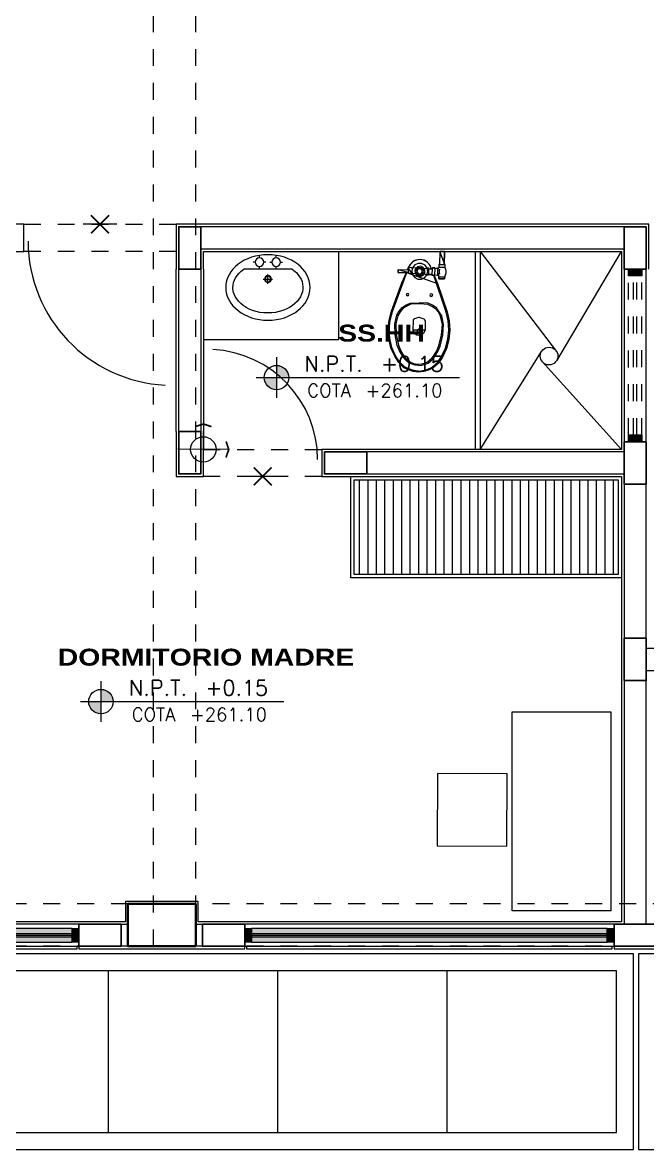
# Model space of a CAD drawing. Header units: metres. Extents: x 349703 to 349913, y 9282546 to 9282694.
# Drawn here: x 349773.41 to 349777.1, y 9282662.09 to 9282668.74 of the extents above; entities that cross this region are included whole.
import ezdxf
from ezdxf.enums import TextEntityAlignment as Align

# ---------------------------------------------------------------- set-up
doc = ezdxf.new("R2010")
doc.units = ezdxf.units.M
doc.header["$LTSCALE"] = 0.25
for name, pattern in [('01 nivel$0$HIDDEN2', [0.1875, 0.125, -0.0625]), ('B. SUM 2$0$HIDDEN', [0.375, 0.25, -0.125]), ('DASHED2', [0.762, 0.635, -0.127])]:
    doc.linetypes.add(name, pattern=pattern)
doc.layers.add('0_VANOS', color=30, linetype='Continuous', lineweight=9)
doc.layers.add('ARQ-FONDO', color=253, linetype='CONTINUOUS', lineweight=9)
doc.styles.add('MOYO2', font='arialbd.ttf', dxfattribs={"width": 1.2})
doc.styles.add('TM-DIM', font='romans.shx')

# ---------------------------------------------------------------- blocks, each defined once
blk = doc.blocks.new('jkveirvierbwe')
at = {"layer": 'ARQ-FONDO', "linetype": 'Continuous', "lineweight": -2}
for p, q in [((349203.1924, 9283045.3895), (349203.1906, 9283045.4461)), ((349203.2619, 9283045.3913), (349203.2619, 9283045.4461)), ((349203.1924, 9283045.3858), (349203.1924, 9283045.3876)), ((349203.1924, 9283045.384), (349203.1924, 9283045.3858)), ((349203.1943, 9283045.3821), (349203.1924, 9283045.384)), ((349203.1961, 9283045.3821), (349203.1943, 9283045.3821)), ((349203.1961, 9283045.3803), (349203.1961, 9283045.3821)), ((349203.1979, 9283045.3785), (349203.1961, 9283045.3803)), ((349203.2564, 9283045.3803), (349203.2546, 9283045.3785)), ((349203.2582, 9283045.3821), (349203.2564, 9283045.3803)), ((349203.2564, 9283045.3803), (349203.2564, 9283045.3803)), ((349203.2601, 9283045.384), (349203.2582, 9283045.3821)), ((349203.2619, 9283045.3876), (349203.2601, 9283045.3858)), ((349203.2601, 9283045.3858), (349203.2601, 9283045.384)), ((349203.2619, 9283045.3913), (349203.2619, 9283045.3895)), ((349203.2619, 9283045.3895), (349203.2619, 9283045.3876)), ((349203.1997, 9283045.3785), (349203.1979, 9283045.3785)), ((349203.2235, 9283045.3712), (349203.1997, 9283045.3785)), ((349203.2253, 9283045.3712), (349203.2235, 9283045.3712)), ((349203.2272, 9283045.3693), (349203.2253, 9283045.3712)), ((349203.2253, 9283045.3712), (349203.2253, 9283045.3712)), ((349203.229, 9283045.3712), (349203.2272, 9283045.3693)), ((349203.2272, 9283045.3693), (349203.2272, 9283045.3693)), ((349203.2272, 9283045.3693), (349203.2272, 9283045.3693)), ((349203.2308, 9283045.3712), (349203.229, 9283045.3712)), ((349203.229, 9283045.3712), (349203.229, 9283045.3712)), ((349203.2308, 9283045.3712), (349203.2546, 9283045.3785)), ((349203.282, 9283045.1153), (349203.3039, 9283045.1153)), ((349203.3185, 9283045.119), (349203.335, 9283045.1208)), ((349203.3405, 9283045.1208), (349203.335, 9283045.1208)), ((349203.335, 9283045.0787), (349203.335, 9283045.1208)), ((349203.3368, 9283045.1098), (349203.3387, 9283045.1153)), ((349203.3387, 9283045.1153), (349203.3405, 9283045.1208)), ((349203.3807, 9283045.1317), (349203.3405, 9283045.1317)), ((349203.3405, 9283045.1208), (349203.3405, 9283045.1317)), ((349203.3405, 9283045.1208), (349203.3405, 9283045.1226)), ((349203.3405, 9283045.1208), (349203.3405, 9283045.1208)), ((349203.3807, 9283045.1317), (349203.3807, 9283045.1244)), ((349203.3807, 9283045.1244), (349203.3843, 9283045.1153)), ((349203.3843, 9283045.1153), (349203.3862, 9283045.1062)), ((349203.1047, 9283045.0879), (349203.1029, 9283045.0897)), ((349203.1687, 9283045.0824), (349203.165, 9283045.0842)), ((349203.1705, 9283045.0623), (349203.165, 9283045.0733)), ((349203.1778, 9283045.0532), (349203.1705, 9283045.0623)), ((349203.187, 9283045.044), (349203.1778, 9283045.0532)), ((349203.2856, 9283045.055), (349203.2765, 9283045.0458)), ((349203.282, 9283045.0842), (349203.3039, 9283045.0842)), ((349203.293, 9283045.0641), (349203.2856, 9283045.055)), ((349203.2966, 9283045.0751), (349203.293, 9283045.0641)), ((349203.3058, 9283045.0769), (349203.3039, 9283045.0842)), ((349203.3076, 9283045.0769), (349203.3058, 9283045.0769)), ((349203.3167, 9283045.0769), (349203.3076, 9283045.0769)), ((349203.3204, 9283045.0769), (349203.3167, 9283045.0769)), ((349203.3204, 9283045.0787), (349203.3204, 9283045.0769)), ((349203.335, 9283045.1043), (349203.3368, 9283045.1098)), ((349203.335, 9283045.1007), (349203.335, 9283045.1043)), ((349203.335, 9283045.0952), (349203.335, 9283045.1007)), ((349203.3368, 9283045.0897), (349203.335, 9283045.0952)), ((349203.3423, 9283045.0787), (349203.335, 9283045.0787)), ((349203.3387, 9283045.0842), (349203.3368, 9283045.0897)), ((349203.3405, 9283045.0787), (349203.3387, 9283045.0842)), ((349203.3423, 9283045.0787), (349203.3405, 9283045.0787)), ((349203.3423, 9283045.0769), (349203.3423, 9283045.0787)), ((349203.3423, 9283045.0751), (349203.3423, 9283045.0787)), ((349203.3423, 9283045.0751), (349203.3423, 9283045.0769)), ((349203.3441, 9283045.0586), (349203.3441, 9283045.0751)), ((349203.3807, 9283045.0751), (349203.3789, 9283045.0751)), ((349203.3789, 9283045.0586), (349203.3789, 9283045.0751)), ((349203.3843, 9283045.0861), (349203.3807, 9283045.0769)), ((349203.3807, 9283045.0769), (349203.3807, 9283045.0751)), ((349203.3862, 9283045.0952), (349203.3843, 9283045.0861)), ((349203.3862, 9283045.1062), (349203.3862, 9283045.0952)), ((349203.1961, 9283045.0367), (349203.187, 9283045.044)), ((349203.2071, 9283045.0312), (349203.1961, 9283045.0367)), ((349203.2199, 9283045.0294), (349203.2071, 9283045.0312)), ((349203.2326, 9283045.0276), (349203.2199, 9283045.0294)), ((349203.2436, 9283045.0294), (349203.2326, 9283045.0276)), ((349203.2564, 9283045.0331), (349203.2436, 9283045.0294)), ((349203.2674, 9283045.0385), (349203.2564, 9283045.0331)), ((349203.2765, 9283045.0458), (349203.2674, 9283045.0385))]:
    blk.add_line(p, q, dxfattribs=at)
for points in [[(349203.335, 9283045.1208), (349203.3185, 9283045.1226), (349203.3167, 9283045.1226), (349203.335, 9283045.1701), (349203.3917, 9283045.3364), (349203.4044, 9283045.3913), (349203.4081, 9283045.4461), (349203.4026, 9283045.5009), (349203.388, 9283045.5539), (349203.3642, 9283045.6051), (349203.3405, 9283045.6398), (349203.3076, 9283045.6691), (349203.2802, 9283045.6819), (349203.2527, 9283045.6892), (349203.2217, 9283045.6928), (349203.1924, 9283045.6892), (349203.165, 9283045.6801), (349203.1376, 9283045.6673), (349203.1065, 9283045.6362), (349203.0828, 9283045.5996), (349203.0608, 9283045.5503), (349203.0481, 9283045.4955), (349203.0444, 9283045.4406), (349203.0499, 9283045.3858), (349203.0645, 9283045.3328), (349203.1248, 9283045.1665), (349203.1522, 9283045.1043), (349203.1047, 9283045.1062), (349203.1029, 9283045.1043), (349203.1029, 9283045.0897), (349203.1047, 9283045.0879), (349203.1614, 9283045.0897), (349203.1614, 9283045.1043), (349203.1632, 9283045.1062), (349203.165, 9283045.1062)], [(349203.165, 9283045.6801), (349203.1376, 9283045.6673), (349203.1065, 9283045.6362), (349203.0828, 9283045.5996), (349203.0608, 9283045.5503), (349203.0481, 9283045.4955), (349203.0444, 9283045.4406), (349203.0499, 9283045.3858), (349203.0645, 9283045.3328), (349203.1248, 9283045.1665), (349203.1522, 9283045.1043), (349203.335, 9283045.1701), (349203.3917, 9283045.3364), (349203.4044, 9283045.3913), (349203.4081, 9283045.4461), (349203.4026, 9283045.5009), (349203.388, 9283045.5539), (349203.3642, 9283045.6051), (349203.3405, 9283045.6398), (349203.3076, 9283045.6691), (349203.2802, 9283045.6819), (349203.2527, 9283045.6892), (349203.2217, 9283045.6928), (349203.1924, 9283045.6892)], [(349203.2235, 9283045.6472), (349203.2418, 9283045.6453), (349203.2601, 9283045.6398), (349203.2765, 9283045.6325), (349203.2911, 9283045.6216), (349203.3039, 9283045.6088), (349203.3149, 9283045.5942), (349203.3313, 9283045.5667), (349203.3441, 9283045.5357), (349203.3588, 9283045.4754), (349203.3642, 9283045.4114), (349203.3533, 9283045.362), (349203.3405, 9283045.3401), (349203.324, 9283045.32), (349203.3021, 9283045.3054), (349203.2783, 9283045.2944), (349203.229, 9283045.2908), (349203.1778, 9283045.2926), (349203.1541, 9283045.3036), (349203.1321, 9283045.3163), (349203.1157, 9283045.3364), (349203.1011, 9283045.3602), (349203.0901, 9283045.4077), (349203.0919, 9283045.4717), (349203.1047, 9283045.5338), (349203.1175, 9283045.5631), (349203.1321, 9283045.5905), (349203.1431, 9283045.6069), (349203.1559, 9283045.6197), (349203.1705, 9283045.6307), (349203.187, 9283045.6398), (349203.2052, 9283045.6453)], [(349203.1906, 9283045.4461), (349203.1943, 9283045.4571), (349203.2034, 9283045.468), (349203.2125, 9283045.4735), (349203.2253, 9283045.4754), (349203.2381, 9283045.4735), (349203.2491, 9283045.468), (349203.2564, 9283045.4589), (349203.2619, 9283045.4461)], [(349203.2326, 9283045.4552), (349203.2363, 9283045.4498), (349203.2326, 9283045.4443), (349203.2253, 9283045.4406), (349203.2199, 9283045.4443), (349203.2162, 9283045.4479), (349203.218, 9283045.4534), (349203.2253, 9283045.4571)], [(349203.293, 9283045.2432), (349203.2984, 9283045.2469), (349203.3039, 9283045.2432), (349203.3076, 9283045.2378), (349203.3039, 9283045.2323), (349203.2984, 9283045.2304), (349203.293, 9283045.2323), (349203.2911, 9283045.2378)], [(349203.1541, 9283045.2414), (349203.1595, 9283045.2432), (349203.165, 9283045.2414), (349203.1668, 9283045.2359), (349203.165, 9283045.2304), (349203.1595, 9283045.2286), (349203.1541, 9283045.2304), (349203.1504, 9283045.2359)], [(349203.1851, 9283045.1135), (349203.1687, 9283045.1116), (349203.165, 9283045.1098), (349203.165, 9283045.0842)], [(349203.1888, 9283045.119), (349203.2016, 9283045.1354), (349203.2199, 9283045.1445), (349203.2418, 9283045.1445), (349203.2601, 9283045.1354), (349203.2729, 9283045.119), (349203.2783, 9283045.0989), (349203.2747, 9283045.0787), (349203.2619, 9283045.0623), (349203.2418, 9283045.0513), (349203.2217, 9283045.0513), (349203.2016, 9283045.0605), (349203.1888, 9283045.0769), (349203.1833, 9283045.097)], [(349203.2052, 9283045.1135), (349203.218, 9283045.1263), (349203.2345, 9283045.1281), (349203.2509, 9283045.1208), (349203.2601, 9283045.108), (349203.2601, 9283045.0897), (349203.2509, 9283045.0751), (349203.2363, 9283045.0678), (349203.2199, 9283045.0714), (349203.2052, 9283045.0824), (349203.2016, 9283045.097)], [(349203.2125, 9283045.1116), (349203.2235, 9283045.1208), (349203.2381, 9283045.1208), (349203.2491, 9283045.1116), (349203.2546, 9283045.0989), (349203.2491, 9283045.0842), (349203.2381, 9283045.0769), (349203.2235, 9283045.0769), (349203.2125, 9283045.0842), (349203.2071, 9283045.0989)], [(349203.2217, 9283045.0824), (349203.2125, 9283045.0989), (349203.2217, 9283045.1135), (349203.24, 9283045.1153), (349203.2491, 9283045.0989), (349203.24, 9283045.0824)], [(349203.2199, 9283045.1098), (349203.2308, 9283045.1153), (349203.2418, 9283045.1098), (349203.2473, 9283045.0989), (349203.2418, 9283045.0879), (349203.2308, 9283045.0824), (349203.2199, 9283045.0861), (349203.2144, 9283045.0989)], [(349203.3204, 9283045.0769), (349203.3185, 9283045.1226), (349203.3039, 9283045.1226), (349203.3058, 9283045.0769)], [(349203.335, 9283045.1208), (349203.3405, 9283045.1208)], [(349203.377, 9283045.1317), (349203.377, 9283045.1427), (349203.3441, 9283045.1427), (349203.3441, 9283045.1317), (349203.3441, 9283045.1427), (349203.377, 9283045.1427)], [(349203.1029, 9283045.0897), (349203.1029, 9283045.1043), (349203.1047, 9283045.1062), (349203.1614, 9283045.1043)], [(349203.3039, 9283045.0842), (349203.3003, 9283045.0842), (349203.2966, 9283045.0751), (349203.2875, 9283045.0568), (349203.2729, 9283045.0422), (349203.2527, 9283045.0312), (349203.2326, 9283045.0276), (349203.2107, 9283045.0312), (349203.1906, 9283045.0404), (349203.176, 9283045.055), (349203.165, 9283045.0733), (349203.1577, 9283045.0897), (349203.165, 9283045.0733)], [(349203.3496, 9283044.9801), (349203.3478, 9283045.0586), (349203.3441, 9283045.0586), (349203.3789, 9283045.0586)]]:
    blk.add_lwpolyline(points, close=True, dxfattribs=at)
for points in [[(349203.2235, 9283045.6874), (349203.1943, 9283045.6837), (349203.1668, 9283045.6746), (349203.1413, 9283045.6618), (349203.112, 9283045.6325), (349203.0883, 9283045.5978), (349203.0663, 9283045.5485), (349203.0535, 9283045.4955), (349203.0499, 9283045.4406), (349203.0554, 9283045.3858), (349203.07, 9283045.3346), (349203.1541, 9283045.1043)], [(349203.2235, 9283045.6545), (349203.2034, 9283045.6526), (349203.1851, 9283045.6472), (349203.1668, 9283045.638), (349203.1504, 9283045.6252), (349203.1376, 9283045.6106), (349203.1266, 9283045.5942), (349203.1102, 9283045.5667), (349203.0974, 9283045.5357), (349203.0846, 9283045.4717), (349203.0828, 9283045.4077), (349203.0956, 9283045.3566), (349203.1084, 9283045.3328), (349203.1266, 9283045.3109), (349203.1504, 9283045.2962), (349203.176, 9283045.2853), (349203.229, 9283045.2834)], [(349203.2217, 9283045.6874), (349203.2509, 9283045.6837), (349203.2783, 9283045.6764), (349203.3039, 9283045.6636), (349203.335, 9283045.6362), (349203.3588, 9283045.6015), (349203.3825, 9283045.5521), (349203.3971, 9283045.4991), (349203.4026, 9283045.4461), (349203.399, 9283045.3913), (349203.3862, 9283045.3383), (349203.3131, 9283045.1226)], [(349203.2235, 9283045.6545), (349203.2436, 9283045.6526), (349203.2619, 9283045.6472), (349203.2802, 9283045.6398), (349203.2966, 9283045.627), (349203.3094, 9283045.6143), (349203.3222, 9283045.5978), (349203.3387, 9283045.5686), (349203.3514, 9283045.5393), (349203.3661, 9283045.4754), (349203.3715, 9283045.4114), (349203.3606, 9283045.3602), (349203.346, 9283045.3364), (349203.3295, 9283045.3145), (349203.3058, 9283045.2981), (349203.2802, 9283045.2871), (349203.2272, 9283045.2834)], [(349203.1888, 9283045.119), (349203.1851, 9283045.119), (349203.1851, 9283045.1116)], [(349203.2729, 9283045.0769), (349203.282, 9283045.0769), (349203.282, 9283045.1208), (349203.2729, 9283045.1208)], [(349203.3405, 9283045.1226), (349203.3405, 9283045.1317), (349203.3441, 9283045.1317)], [(349203.377, 9283045.1317), (349203.3807, 9283045.1317), (349203.3807, 9283045.1244), (349203.3825, 9283045.119), (349203.3843, 9283045.1116), (349203.3862, 9283045.1062), (349203.3862, 9283045.1007), (349203.3862, 9283045.0952), (349203.3843, 9283045.0879), (349203.3825, 9283045.0824), (349203.3807, 9283045.0769), (349203.3807, 9283045.0751), (349203.3423, 9283045.0751), (349203.3441, 9283045.0751)], [(349203.3478, 9283045.0861), (349203.3478, 9283045.0897), (349203.346, 9283045.0934), (349203.346, 9283045.097), (349203.346, 9283045.1007), (349203.346, 9283045.1043), (349203.346, 9283045.108), (349203.3478, 9283045.1116), (349203.3478, 9283045.1153)], [(349203.165, 9283045.0879), (349203.1632, 9283045.0879), (349203.1632, 9283045.0897), (349203.1614, 9283045.0897)], [(349203.1851, 9283045.0842), (349203.1851, 9283045.0769), (349203.1888, 9283045.0769)], [(349203.335, 9283045.0806), (349203.3204, 9283045.0787), (349203.335, 9283045.0806), (349203.335, 9283045.0787), (349203.3405, 9283045.0787)], [(349203.3752, 9283045.0586), (349203.377, 9283044.9801), (349203.3496, 9283044.9801), (349203.3478, 9283045.0586)], [(349203.377, 9283044.9801), (349203.3752, 9283045.0586), (349203.3789, 9283045.0586), (349203.3789, 9283045.0751)]]:
    blk.add_lwpolyline(points, dxfattribs=at)
blk = doc.blocks.new('COLUMNAS CENTRALES')
at = {"layer": 'ARQ-FONDO', "lineweight": 40}
blk.add_lwpolyline([(-59547.0191, 35119.0825), (-59546.6191, 35119.0825), (-59546.6191, 35119.3325), (-59547.0191, 35119.3325)], close=True, dxfattribs=at)
blk = doc.blocks.new('CLSET MADRE')
at = {"layer": 'ARQ-FONDO', "linetype": 'Continuous', "lineweight": -2}
for p, q in [((3916.653, 1594.0202), (3916.0937, 1594.0202)), ((3916.653, 1593.9708), (3916.0937, 1593.9708)), ((3916.653, 1593.9197), (3916.0937, 1593.9197)), ((3916.653, 1593.8703), (3916.0937, 1593.8703)), ((3916.653, 1593.821), (3916.0937, 1593.821)), ((3916.653, 1593.7698), (3916.0937, 1593.7698)), ((3916.653, 1593.7204), (3916.0937, 1593.7204)), ((3916.653, 1593.6711), (3916.0937, 1593.6711)), ((3916.653, 1593.6199), (3916.0937, 1593.6199)), ((3916.653, 1593.5706), (3916.0937, 1593.5706)), ((3916.653, 1593.5194), (3916.0937, 1593.5194)), ((3916.653, 1593.47), (3916.0937, 1593.47)), ((3916.653, 1593.4207), (3916.0937, 1593.4207)), ((3916.653, 1593.3695), (3916.0937, 1593.3695)), ((3916.653, 1593.3202), (3916.0937, 1593.3202)), ((3916.653, 1593.2708), (3916.0937, 1593.2708)), ((3916.653, 1593.2197), (3916.0937, 1593.2197)), ((3916.653, 1593.1703), (3916.0937, 1593.1703)), ((3916.653, 1593.121), (3916.0937, 1593.121)), ((3916.653, 1593.0698), (3916.0937, 1593.0698)), ((3916.653, 1593.0204), (3916.0937, 1593.0204)), ((3916.653, 1592.9711), (3916.0937, 1592.9711)), ((3916.653, 1592.9199), (3916.0937, 1592.9199)), ((3916.653, 1592.8706), (3916.0937, 1592.8706)), ((3916.653, 1592.8194), (3916.0937, 1592.8194)), ((3916.653, 1592.77), (3916.0937, 1592.77)), ((3916.653, 1592.7207), (3916.0937, 1592.7207)), ((3916.653, 1592.6695), (3916.0937, 1592.6695)), ((3916.653, 1592.6202), (3916.0937, 1592.6202)), ((3916.653, 1592.5708), (3916.0937, 1592.5708)), ((3916.653, 1592.5197), (3916.0937, 1592.5197))]:
    blk.add_line(p, q, dxfattribs=at)
for points in [[(3916.6731, 1592.4703), (3916.6731, 1594.0695), (3916.0736, 1594.0695), (3916.0736, 1592.4703)], [(3916.653, 1592.4904), (3916.653, 1594.0494), (3916.0937, 1594.0494), (3916.0937, 1592.4904)]]:
    blk.add_lwpolyline(points, close=True, dxfattribs=at)
blk = doc.blocks.new('LAVATORIO OVALIN')
at = {"layer": 'ARQ-FONDO', "linetype": 'ByBlock', "lineweight": 0}
for p, q in [((-0.0873, -0.0513), (-0.1012, -0.0513)), ((-0.0573, -0.0213), (-0.0573, -0.0074)), ((-0.0134, -0.0513), (-0.0273, -0.0513)), ((0.014, -0.0513), (0.0279, -0.0513)), ((0.0579, -0.0213), (0.0579, -0.0074)), ((0.0879, -0.0513), (0.1018, -0.0513)), ((-0.1677, -0.1), (0.1683, -0.1)), ((-0.0573, -0.0953), (-0.0573, -0.0813)), ((-0.0004, -0.2017), (-0.0004, -0.1367)), ((0.0579, -0.0953), (0.0579, -0.0813)), ((0.0321, -0.1692), (-0.0329, -0.1692)), ((0.0321, -0.1692), (-0.0329, -0.1692))]:
    blk.add_line(p, q, dxfattribs=at)
for centre, radius in [((-0.0573, -0.0513), 0.03), ((0.0579, -0.0513), 0.03), ((-0.0004, -0.1692), 0.0234), ((-0.0004, -0.1692), 0.0197)]:
    blk.add_circle(centre, radius, dxfattribs=at)
blk.add_ellipse((0, -0.2275), major_axis=(0.2931, 0), ratio=0.776272, dxfattribs=at)
blk.add_open_spline([(-0.1677, -0.1), (-0.1836, -0.111), (-0.1974, -0.1234), (-0.2436, -0.1796), (-0.2518, -0.2284), (-0.2166, -0.3204), (-0.1693, -0.3648), (-0.0391, -0.4105), (0.0413, -0.4102), (0.1709, -0.3637), (0.2177, -0.3191), (0.2403, -0.258), (0.2431, -0.2427), (0.2431, -0.2275), (0.2431, -0.1822), (0.2176, -0.1348), (0.1683, -0.1)], degree=3, knots=[2.306856, 2.306856, 2.306856, 2.306856, 2.57267, 2.57267, 3.430227, 3.430227, 4.287783, 4.287783, 5.14534, 5.14534, 6.002897, 6.002897, 6.283185, 6.283185, 6.283185, 7.116264, 7.116264, 7.116264, 7.116264], dxfattribs=at)
blk = doc.blocks.new('*U932')
blk.add_arc((0.0224, 0.0482), 0.6526, 0.15786, 87.08143)
blk = doc.blocks.new('*U933')
blk.add_arc((0.0215, 0.0476), 0.8535, 0.15786, 87.08143)
blk = doc.blocks.new('*U681')
at = {"linetype": 'Continuous', "lineweight": 0, "true_color": 0xbebebe}
for points in [[(3037.2524, 1360.5431), (3037.2124, 1360.5431), (3037.2124, 1360.4631), (3037.2524, 1360.4631)], [(3039.9574, 1360.5431), (3039.9174, 1360.5431), (3039.9174, 1360.4631), (3039.9574, 1360.4631)]]:
    blk.add_hatch(color=9, dxfattribs=at).paths.add_polyline_path(points)
at = {"true_color": 0xffffff}
h = blk.add_hatch(color=7, dxfattribs=at)
h.dxf.hatch_style = 1
h.paths.add_polyline_path([(3039.9174, 1360.4631), (3039.9174, 1360.5431), (3037.2524, 1360.5431), (3037.2524, 1360.4631)])
at = {"layer": '0_VANOS', "linetype": 'Continuous'}
for p, q in [((3037.2524, 1360.5131), (3039.9174, 1360.5131)), ((3037.2524, 1360.5031), (3039.9174, 1360.5031)), ((3037.2524, 1360.4931), (3039.9174, 1360.4931))]:
    blk.add_line(p, q, dxfattribs=at)
for points in [[(3037.2124, 1360.5431), (3037.2124, 1360.4631), (3037.2524, 1360.4631), (3037.2524, 1360.5431)], [(3037.2524, 1360.5431), (3039.9174, 1360.5431), (3039.9174, 1360.4631), (3037.2524, 1360.4631)], [(3039.9174, 1360.5431), (3039.9174, 1360.4631), (3039.9574, 1360.4631), (3039.9574, 1360.5431)]]:
    blk.add_lwpolyline(points, close=True, dxfattribs=at)
blk = doc.blocks.new('*U682')
at = {"linetype": 'Continuous', "lineweight": 0, "true_color": 0xbebebe}
for points in [[(3037.2524, 1360.5431), (3037.2124, 1360.5431), (3037.2124, 1360.4631), (3037.2524, 1360.4631)], [(3039.3924, 1360.5431), (3039.3524, 1360.5431), (3039.3524, 1360.4631), (3039.3924, 1360.4631)]]:
    blk.add_hatch(color=9, dxfattribs=at).paths.add_polyline_path(points)
at = {"true_color": 0xffffff}
h = blk.add_hatch(color=7, dxfattribs=at)
h.dxf.hatch_style = 1
h.paths.add_polyline_path([(3039.3524, 1360.4631), (3039.3524, 1360.5431), (3037.2524, 1360.5431), (3037.2524, 1360.4631)])
at = {"layer": '0_VANOS', "linetype": 'Continuous'}
for p, q in [((3037.2524, 1360.5131), (3039.3524, 1360.5131)), ((3037.2524, 1360.5031), (3039.3524, 1360.5031)), ((3037.2524, 1360.4931), (3039.3524, 1360.4931))]:
    blk.add_line(p, q, dxfattribs=at)
for points in [[(3037.2124, 1360.5431), (3037.2124, 1360.4631), (3037.2524, 1360.4631), (3037.2524, 1360.5431)], [(3037.2524, 1360.5431), (3039.3524, 1360.5431), (3039.3524, 1360.4631), (3037.2524, 1360.4631)], [(3039.3524, 1360.5431), (3039.3524, 1360.4631), (3039.3924, 1360.4631), (3039.3924, 1360.5431)]]:
    blk.add_lwpolyline(points, close=True, dxfattribs=at)
blk = doc.blocks.new('*U684')
at = {"linetype": 'Continuous', "true_color": 0xbebebe}
for points in [[(3032.1314, 1351.1888), (3032.1314, 1351.2688), (3032.1714, 1351.2688), (3032.1714, 1351.1888)], [(3033.1111, 1351.1888), (3033.1111, 1351.2688), (3033.1511, 1351.2688), (3033.1511, 1351.1888)]]:
    blk.add_hatch(color=9, dxfattribs=at).paths.add_polyline_path(points)
at = {"layer": '0_VANOS', "linetype": 'Continuous'}
for p, q in [((3032.1314, 1351.2688), (3032.1714, 1351.2688)), ((3032.1314, 1351.2688), (3032.1314, 1351.1888)), ((3032.1714, 1351.2688), (3032.1714, 1351.1888)), ((3033.1111, 1351.1888), (3033.1111, 1351.2688)), ((3033.1111, 1351.2688), (3033.1511, 1351.2688)), ((3033.1511, 1351.2688), (3033.1511, 1351.1888)), ((3032.1714, 1351.1888), (3032.1314, 1351.1888)), ((3033.1511, 1351.1888), (3033.1111, 1351.1888))]:
    blk.add_line(p, q, dxfattribs=at)
at = {"layer": '0_VANOS', "linetype": '01 nivel$0$HIDDEN2', "ltscale": 0.5}
for p, q in [((3032.1708, 1351.2688), (3033.1105, 1351.2688)), ((3032.1714, 1351.2388), (3033.1111, 1351.2388)), ((3032.1714, 1351.2188), (3033.1111, 1351.2188)), ((3032.1714, 1351.1888), (3033.1111, 1351.1888))]:
    blk.add_line(p, q, dxfattribs=at)
at = {"layer": '0_VANOS', "linetype": '01 nivel$0$HIDDEN2'}
blk.add_line((3033.1111, 1351.2688), (3033.1511, 1351.2688), dxfattribs=at)
blk = doc.blocks.new('CAMBIOPISO')
at = {"layer": 'ARQ-FONDO'}
blk.add_line((-0.1, 0), (0.1, 0), dxfattribs=at)
at = {"layer": 'ARQ-FONDO', "const_width": 0.01}
for points in [[(-0.053, -0.053), (0.053, 0.053)], [(-0.053, 0.053), (0.053, -0.053)]]:
    blk.add_lwpolyline(points, dxfattribs=at)
blk = doc.blocks.new('INICIO 1')
at = {"layer": 'ARQ-FONDO'}
for p, q in [((0, -0.15), (0, 0.15)), ((-0.15, 0), (0.15, 0))]:
    blk.add_line(p, q, dxfattribs=at)
at = {"layer": 'ARQ-FONDO', "const_width": 0.01}
for points in [[(-0.1342, -0.0474), (-0.15, 0), (-0.1342, 0.0474)], [(0.0474, -0.1342), (0, -0.15), (-0.0474, -0.1342)]]:
    blk.add_lwpolyline(points, dxfattribs=at)
at = {"layer": 'ARQ-FONDO'}
blk.add_circle((0, 0), 0.075, dxfattribs=at)
blk = doc.blocks.new('MODULOS DE 12 A 17 NUEVO')
at = {"layer": 'ARQ-FONDO'}
for p, q in [((350715.1279, 9282624.5553), (350715.1279, 9282623.3856)), ((350715.1572, 9282624.5553), (350715.1572, 9282623.3856))]:
    blk.add_line(p, q, dxfattribs=at)
for points in [[(350714.1328, 9282624.4503), (350714.1328, 9282624.4503), (350714.1328, 9282624.7153), (350714.2778, 9282624.7153)], [(350714.2778, 9282624.7153), (350716.7628, 9282624.7153)], [(350716.7628, 9282624.7153), (350716.9228, 9282624.7153), (350716.9228, 9282624.4503)], [(350718.0878, 9282624.5553), (350717.8228, 9282624.5553), (350717.8228, 9282624.7153), (350718.0878, 9282624.7153)], [(350716.7628, 9282624.4503), (350716.7628, 9282624.4503), (350716.7628, 9282624.5553), (350714.2928, 9282624.5553), (350714.2928, 9282624.4503)], [(350714.2948, 9282624.5553), (350714.6781, 9282623.9077)], [(350715.1279, 9282624.5553), (350714.6766, 9282623.9636)], [(350716.7628, 9282624.0353), (350715.9631, 9282624.0353), (350715.9631, 9282624.5553)], [(350714.1478, 9282624.4503), (350714.2778, 9282624.4503)], [(350714.2928, 9282624.4503), (350714.2928, 9282623.4306)], [(350716.7628, 9282624.4503), (350716.7628, 9282623.4906)], [(350716.9078, 9282624.4503), (350716.7778, 9282624.4503)], [(350716.9078, 9282624.4503), (350716.7778, 9282624.4503)], [(350716.9228, 9282623.4906), (350716.9228, 9282624.4503)], [(350715.1279, 9282623.3856), (350714.7664, 9282623.9628)], [(350714.2928, 9282623.3856), (350714.7623, 9282623.9047)], [(350716.9228, 9282623.4906), (350716.9228, 9282623.2256), (350716.7628, 9282623.2256), (350716.7628, 9282623.4906)], [(350716.7778, 9282623.4906), (350716.9078, 9282623.4906)], [(350714.2778, 9282623.4306), (350714.1478, 9282623.4306)], [(350714.2928, 9282623.4306), (350714.2928, 9282623.4306), (350714.2928, 9282623.3856), (350715.7978, 9282623.3856)], [(350715.7978, 9282623.3856), (350716.0628, 9282623.3856), (350716.0628, 9282623.2256), (350715.7978, 9282623.2256)], [(350715.7978, 9282623.3706), (350715.7978, 9282623.2406)], [(350715.7978, 9282623.2256), (350715.7978, 9282623.2256), (350714.2928, 9282623.2256), (350714.2928, 9282623.1806)], [(350714.1478, 9282623.1806), (350714.2778, 9282623.1806)], [(350714.2928, 9282623.1806), (350714.2928, 9282622.2703)], [(350714.2778, 9282622.2703), (350714.1478, 9282622.2703)], [(350714.1478, 9282622.2703), (350714.2778, 9282622.2703)], [(350714.2928, 9282622.2703), (350714.2928, 9282622.2703), (350714.2928, 9282620.5953), (350716.7928, 9282620.5953), (350716.7928, 9282620.7153), (350717.2228, 9282620.7153), (350717.2228, 9282620.5953), (350717.4978, 9282620.5953)], [(350717.4978, 9282620.5953), (350720.2278, 9282620.5953), (350720.2278, 9282620.7003)], [(350714.3378, 9282620.5803), (350714.3378, 9282620.4353), (350714.0878, 9282620.4353), (350714.0878, 9282620.5803)], [(350714.2928, 9282620.5803), (350714.1328, 9282620.5803)], [(350716.7828, 9282620.4353), (350716.5178, 9282620.4353), (350716.5178, 9282620.5803)], [(350717.4978, 9282620.5803), (350717.4978, 9282620.4353), (350717.2228, 9282620.4353)], [(350716.5078, 9282620.4503), (350716.5078, 9282620.4353), (350714.3478, 9282620.4353), (350714.3478, 9282620.4503)], [(350717.2228, 9282620.4353), (350716.7828, 9282620.4353)], [(350720.2328, 9282620.4353), (350717.5078, 9282620.4353), (350717.5078, 9282620.4503)]]:
    blk.add_lwpolyline(points, dxfattribs=at)
at = {"layer": 'ARQ-FONDO', "lineweight": 30, "flags": 128}
for points in [[(350714.1478, 9282624.7003), (350714.2778, 9282624.7003), (350714.2778, 9282624.4503), (350714.1478, 9282624.4503), (350714.1478, 9282624.7003)], [(350716.7778, 9282624.7003), (350716.9078, 9282624.7003), (350716.9078, 9282624.4503), (350716.7778, 9282624.4503), (350716.7778, 9282624.7003)], [(350716.7778, 9282623.4906), (350716.9078, 9282623.4906), (350716.9078, 9282623.2406), (350716.7778, 9282623.2406), (350716.7778, 9282623.4906)], [(350714.1478, 9282623.4306), (350714.2778, 9282623.4306), (350714.2778, 9282623.1806), (350714.1478, 9282623.1806), (350714.1478, 9282623.4306)], [(350716.0478, 9282623.3706), (350716.0478, 9282623.2406), (350715.7978, 9282623.2406), (350715.7978, 9282623.3706), (350716.0478, 9282623.3706)], [(350714.1478, 9282622.2703), (350714.2778, 9282622.2703), (350714.2778, 9282622.0203), (350714.1478, 9282622.0203), (350714.1478, 9282622.2703)], [(350714.0878, 9282620.4503), (350714.0878, 9282620.5803), (350714.3378, 9282620.5803), (350714.3378, 9282620.4503), (350714.0878, 9282620.4503)], [(350716.5178, 9282620.4503), (350716.5178, 9282620.5803), (350716.7678, 9282620.5803), (350716.7678, 9282620.4503), (350716.5178, 9282620.4503)], [(350717.2478, 9282620.4503), (350717.2478, 9282620.5803), (350717.4978, 9282620.5803), (350717.4978, 9282620.4503), (350717.2478, 9282620.4503)]]:
    blk.add_lwpolyline(points, dxfattribs=at)
at = {"layer": 'ARQ-FONDO'}
for points in [[(350714.2778, 9282624.7003), (350716.7778, 9282624.7003), (350716.7778, 9282624.5703), (350714.2778, 9282624.5703)], [(350714.1478, 9282624.4503), (350714.2778, 9282624.4503), (350714.2778, 9282623.4306), (350714.1478, 9282623.4306)], [(350716.9078, 9282624.4503), (350716.7778, 9282624.4503), (350716.7778, 9282623.4906), (350716.9078, 9282623.4906)], [(350714.2778, 9282623.3706), (350715.7978, 9282623.3706), (350715.7978, 9282623.2406), (350714.2778, 9282623.2406)], [(350714.1478, 9282623.1806), (350714.2778, 9282623.1806), (350714.2778, 9282622.2703), (350714.1478, 9282622.2703)], [(350711.4178, 9282622.2103), (350714.1478, 9282622.2103), (350714.1478, 9282622.0803), (350711.4178, 9282622.0803)], [(350714.1478, 9282622.0203), (350714.2778, 9282622.0203), (350714.2778, 9282620.5803), (350714.1478, 9282620.5803)], [(350714.3378, 9282620.5803), (350716.5178, 9282620.5803), (350716.5178, 9282620.4503), (350714.3378, 9282620.4503)], [(350716.8078, 9282620.5803), (350716.7678, 9282620.5803), (350716.7678, 9282620.4503), (350716.8078, 9282620.4503)], [(350717.2478, 9282620.5803), (350717.2078, 9282620.5803), (350717.2078, 9282620.4503), (350717.2478, 9282620.4503)], [(350717.4978, 9282620.5803), (350720.2428, 9282620.5803), (350720.2428, 9282620.4503), (350717.4978, 9282620.4503)]]:
    blk.add_lwpolyline(points, close=True, dxfattribs=at)
at = {"layer": 'ARQ-FONDO', "linetype": 'DASHED2', "ltscale": 0.3}
for points in [[(350717.8228, 9282624.7153), (350716.9229, 9282624.7153), (350716.9228, 9282624.5553), (350717.8228, 9282624.5553)], [(350716.7628, 9282623.3856), (350716.0629, 9282623.3856), (350716.0628, 9282623.2256), (350716.7628, 9282623.2256)]]:
    blk.add_lwpolyline(points, close=True, dxfattribs=at)
at = {"layer": 'ARQ-FONDO', "linetype": 'Continuous', "lineweight": -2}
for points in [[(350714.9384, 9282620.66), (350714.9384, 9282621.8352), (350714.3572, 9282621.8352), (350714.3572, 9282620.66)], [(350714.9695, 9282621.4696), (350715.3807, 9282621.4715), (350715.3825, 9282621.0438), (350714.9713, 9282621.042)]]:
    blk.add_lwpolyline(points, close=True, dxfattribs=at)
at = {"layer": 'ARQ-FONDO'}
for points in [[(350714.7213, 9282623.9889), (350714.6925, 9282623.9889), (350714.6692, 9282623.9656), (350714.6692, 9282623.9368)], [(350714.7734, 9282623.9368), (350714.7734, 9282623.9656), (350714.7501, 9282623.9889), (350714.7213, 9282623.9889)], [(350714.6692, 9282623.9368), (350714.6692, 9282623.9081), (350714.6925, 9282623.8847), (350714.7213, 9282623.8847)], [(350714.7213, 9282623.8847), (350714.7501, 9282623.8847), (350714.7734, 9282623.9081), (350714.7734, 9282623.9368)]]:
    blk.add_open_spline(points, degree=3, dxfattribs=at)
for name, p in [('COLUMNAS CENTRALES', (410263.827, 9247501.3678)), ('CAMBIOPISO', (350717.3729, 9282624.7153)), ('CAMBIOPISO', (350716.4124, 9282623.226))]:
    blk.add_blockref(name, p, dxfattribs=at)
for name, p, rotation in [('jkveirvierbwe', (699918.7156, 18565669.5353), 180), ('CLSET MADRE', (352308.3624, 9278706.5525), 90.00000000000003)]:
    blk.add_blockref(name, p, dxfattribs=dict(at, rotation=rotation))
at = {"layer": 'ARQ-FONDO', "xscale": -1}
for name, p, rotation in [('*U933', (350716.9228, 9282624.6653), 180), ('*U684', (349362.9841, 9279591.2992), 270), ('INICIO 1', (350716.7628, 9282623.3856), 180.2990686836464)]:
    blk.add_blockref(name, p, dxfattribs=dict(at, rotation=rotation))
at = {"layer": 'ARQ-FONDO', "extrusion": (1.67142e-11, -2.4e-15, -1), "xscale": -0.8505000000000874, "yscale": 0.8505000000000874, "zscale": -0.8505000000000874, "rotation": 0.0038169606460325}
blk.add_blockref('LAVATORIO OVALIN', (-350716.3814, 9282624.5353, 0), dxfattribs=at)
at = {"layer": 'ARQ-FONDO', "xscale": -1}
blk.add_blockref('*U932', (350716.7628, 9282623.2756), dxfattribs=at)
at = {"layer": 'ARQ-FONDO', "lineweight": 0, "rotation": 180.000079299102}
for name, p in [('*U682', (353753.7284, 9283981.0226)), ('*U681', (353757.4534, 9283981.0226))]:
    blk.add_blockref(name, p, dxfattribs=at)
blk = doc.blocks.new('VERDAD88')
at = {"layer": 'ARQ-FONDO'}
for points in [[(350744.8428, 9282641.0411), (350748.8428, 9282641.0411), (350748.8428, 9282639.8861), (350744.8428, 9282639.8861), (350744.8428, 9282641.0411)], [(350748.8728, 9282641.0411), (350752.8728, 9282641.0411), (350752.8728, 9282639.8861), (350748.8728, 9282639.8861), (350748.8728, 9282641.0411)]]:
    blk.add_lwpolyline(points, dxfattribs=at)
at = {"layer": 'ARQ-FONDO', "flags": 128}
blk.add_lwpolyline([(350748.9728, 9282640.9411), (350752.7728, 9282640.9411), (350752.7728, 9282639.9861), (350748.9728, 9282639.9861)], close=True, dxfattribs=at)
for points in [[(350749.9728, 9282639.9861), (350749.9728, 9282640.9411)], [(350750.9728, 9282639.9861), (350750.9728, 9282640.9411)], [(350751.9728, 9282639.9861), (350751.9728, 9282640.9411)]]:
    blk.add_lwpolyline(points, dxfattribs=at)
blk = doc.blocks.new('VIGAS')
at = {"layer": 'ARQ-FONDO', "linetype": 'B. SUM 2$0$HIDDEN', "flags": 128}
for points in [[(350751.7945, 9282639.3646), (350751.7945, 9282650.6146)], [(350752.0445, 9282639.3646), (350752.0445, 9282650.6146)], [(350745.1945, 9282639.6146), (350769.7445, 9282639.6146)], [(350745.1945, 9282639.3646), (350769.7445, 9282639.3646)]]:
    blk.add_lwpolyline(points, dxfattribs=at)
blk = doc.blocks.new('*U591')
h = blk.add_hatch(color=251)
h.paths.add_polyline_path([(0.75, -0.1724), (0.75, -0.2324), (0.81, -0.2324, 0.414214)])
h.paths.add_polyline_path([(0.75, -0.2324), (0.69, -0.2324, 0.414214), (0.75, -0.2924)])
at = {"color": 2}
for p, q in [((0.75, -0.1324), (0.75, -0.3324)), ((0.65, -0.2324), (1.65, -0.2324))]:
    blk.add_line(p, q, dxfattribs=at)
blk.add_circle((0.75, -0.2324), 0.06, dxfattribs=at)
at = {"color": 2, "style": 'TM-DIM'}
blk.add_text('COTA', height=0.065, rotation=360, dxfattribs=at).set_placement((1.0088, -0.3282), align=Align.CENTER)
for tag, p, height in [('NIV_P', (0.8881, -0.2024), 0.075), ('VALOR_P', (1.2641, -0.2024), 0.075), ('COTA_P', (1.1884, -0.3282), 0.065)]:
    blk.add_attdef(tag, p, '', height=height, rotation=360, dxfattribs=at)
blk = doc.blocks.new('NOMBRES 12 A 17 AÑOS NUEVO')
at = {"layer": 'ARQ-FONDO', "xscale": 1.199999999999999, "yscale": 1.199999999999999, "zscale": 1.199999999999999}
for p in [(349774.0062, 9282666.9264, 0), (349772.9695, 9282665.0124, 0)]:
    blk.add_blockref('*U591', p, dxfattribs=at).add_auto_attribs({'NIV_P': 'N.P.T.', 'COTA_P': '+261.10', 'VALOR_P': '+0.15'})
at = {"layer": 'ARQ-FONDO', "lineweight": -2, "char_height": 0.1, "width": 2.666695, "attachment_point": 8, "style": 'MOYO2'}
for s, insert in [('SS.HH', (349775.5265, 9282666.8586, 0)), ('DORMITORIO MADRE', (349774.4898, 9282664.9446, 0))]:
    blk.add_mtext(s, dxfattribs=dict(at, insert=insert))

msp = doc.modelspace()

# ---------------------------------------------------------------- block references
at = {"layer": 'ARQ-FONDO', "xscale": -1}
for name, p in [('VERDAD88', (700525.887, 22.202)), ('MODULOS DE 12 A 17 NUEVO', (700491.237, 42.8378)), ('VIGAS', (700526.2237, 23.9234))]:
    msp.add_blockref(name, p, dxfattribs=at)
at = {"layer": 'ARQ-FONDO'}
msp.add_blockref('NOMBRES 12 A 17 AÑOS NUEVO', (0, 0), dxfattribs=at)

doc.saveas('drawing.dxf')
